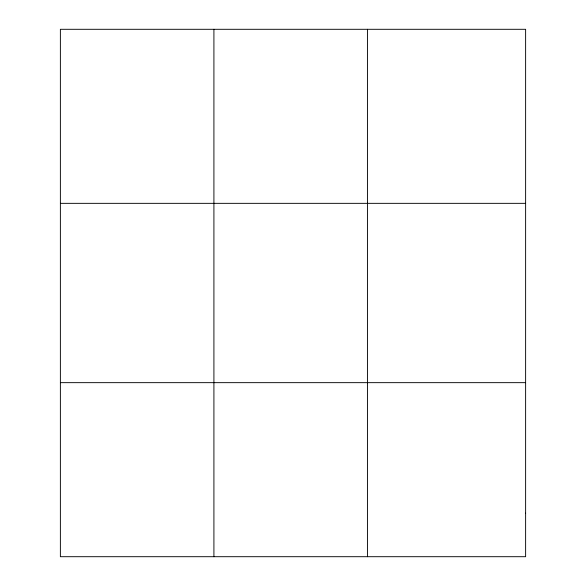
<?xml version="1.0" encoding="UTF-8"?>
<svg xmlns="http://www.w3.org/2000/svg" width="586" height="586" viewBox="0 0 586 586"><rect width="100%" height="100%" fill="white"/><g stroke="black" fill="none" stroke-linecap="round" stroke-linejoin="round"><path stroke-width="0.88" d="M213.912 29.3L213.912 556.7M367.437 29.3L367.437 556.7M60.38 203.342L525.62 203.342M60.38 382.658L525.62 382.658M525.62 513.19L525.62 556.7L60.38 556.7L60.38 29.3L525.62 29.3L525.62 513.19"/></g></svg>
